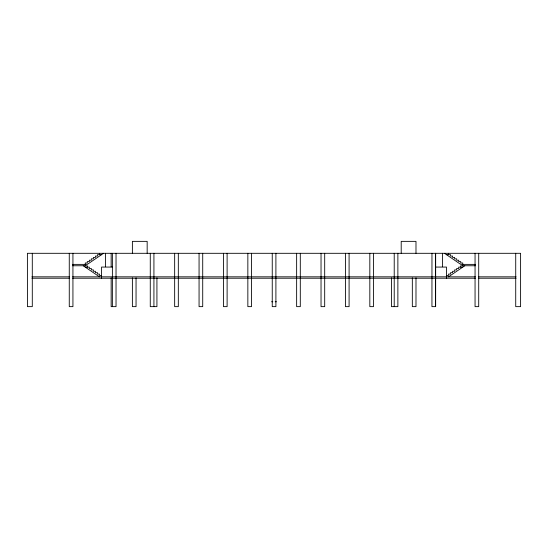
<?xml version="1.0" encoding="UTF-8"?>
<svg xmlns="http://www.w3.org/2000/svg" width="548" height="548" viewBox="0 0 548 548"><rect width="100%" height="100%" fill="white"/><g stroke="black" fill="none" stroke-linecap="round" stroke-linejoin="round"><path stroke-width="0.82" d="M101.538 276.836L101.538 278.22L101.538 267.068L112.388 267.068M112.388 278.22L112.388 276.836M103.565 253.299L87.303 264.376L72.576 264.376M448.524 276.836L464.793 265.759M101.538 254.683L97.469 254.683L97.469 256.067L95.434 256.067L95.434 257.45L93.4 257.45L93.4 258.834L91.372 258.834L91.372 260.218L89.338 260.218L89.338 261.608L87.303 261.608L87.303 262.992L85.269 262.992L85.269 265.759M446.497 254.683L450.559 254.683L450.559 256.067L452.593 256.067L452.593 257.45L454.628 257.45L454.628 258.834L456.662 258.834L456.662 260.218L458.69 260.218L458.69 261.608L460.724 261.608L460.724 262.992L462.759 262.992L462.759 265.759M475.452 264.376L460.724 264.376L444.462 253.299M72.555 265.759L87.303 265.759L87.303 267.143M475.472 265.759L460.724 265.759L460.724 267.143M435.639 267.068L446.497 267.068L446.497 278.22M85.269 267.143L89.338 267.143L89.338 268.527L91.372 268.527L91.372 269.911L93.4 269.911L93.4 271.294L95.434 271.294L95.434 272.685L97.469 272.685L97.469 274.069L99.503 274.069L99.503 275.452L101.538 275.452M462.759 267.143L458.69 267.143L458.69 268.527L456.662 268.527L456.662 269.911L454.628 269.911L454.628 271.294L452.593 271.294L452.593 272.685L450.559 272.685L450.559 274.069L448.524 274.069L448.524 275.452L446.497 275.452M31.921 276.836L69.363 276.836M72.576 276.836L475.445 276.836M478.644 276.836L516.093 276.836M31.921 278.22L69.432 278.22M72.583 278.22L475.445 278.22M478.733 278.22L516.093 278.22M271.603 301.756L272.794 301.756M275.192 301.756L276.384 301.756M83.241 265.759L99.503 276.836M515.723 253.306L515.723 306.64L520.6 306.64L520.6 253.306L27.4 253.306L27.414 306.64L32.291 306.64L32.291 253.306M478.712 253.306L478.712 306.64L475.054 306.64L475.054 253.306M448.524 253.299L448.524 254.683M442.537 253.299L442.537 266.746M435.639 253.299L435.626 306.64L431.947 306.64L431.968 253.306M435.612 253.306L435.612 306.64M415.987 253.292L415.987 241.36L401.205 241.36L401.205 253.292M415.987 277.857L415.987 306.64L412.329 306.64L412.329 277.857M397.875 253.306L397.875 306.64L391.45 306.64L391.45 277.857M394.218 253.306L394.218 306.64M373.483 253.306L373.483 306.64L369.825 306.64L369.825 253.306M349.09 253.306L349.09 306.64L345.432 306.64L345.432 253.306M324.69 253.306L324.69 306.64L321.032 306.64L321.032 253.306M300.297 253.306L300.297 306.64L296.639 306.64L296.639 253.306M275.904 253.306L275.904 306.64L272.246 306.64L272.246 253.306M251.511 253.306L251.511 306.64L247.847 306.64L247.847 253.306M227.112 253.306L227.112 306.64L223.454 306.64L223.454 253.306M202.719 253.306L202.719 306.64L199.061 306.64L199.061 253.306M178.326 253.306L178.326 306.64L174.661 306.64L174.661 253.306M156.927 277.857L156.927 306.64L150.268 306.64L150.268 253.306M153.926 253.306L153.926 306.64M147.165 253.292L147.165 241.36L132.383 241.36L132.383 253.292M136.048 277.857L136.048 306.64L132.383 306.64L132.383 277.857M116.032 253.306L116.032 306.64L111.155 306.64L111.155 277.857M112.388 253.299L112.374 306.64M111.155 253.306L111.155 266.849M105.476 253.299L105.476 266.746M99.503 253.299L99.503 254.683M72.932 253.306L72.932 306.64L69.267 306.64L69.267 253.306"/></g></svg>
